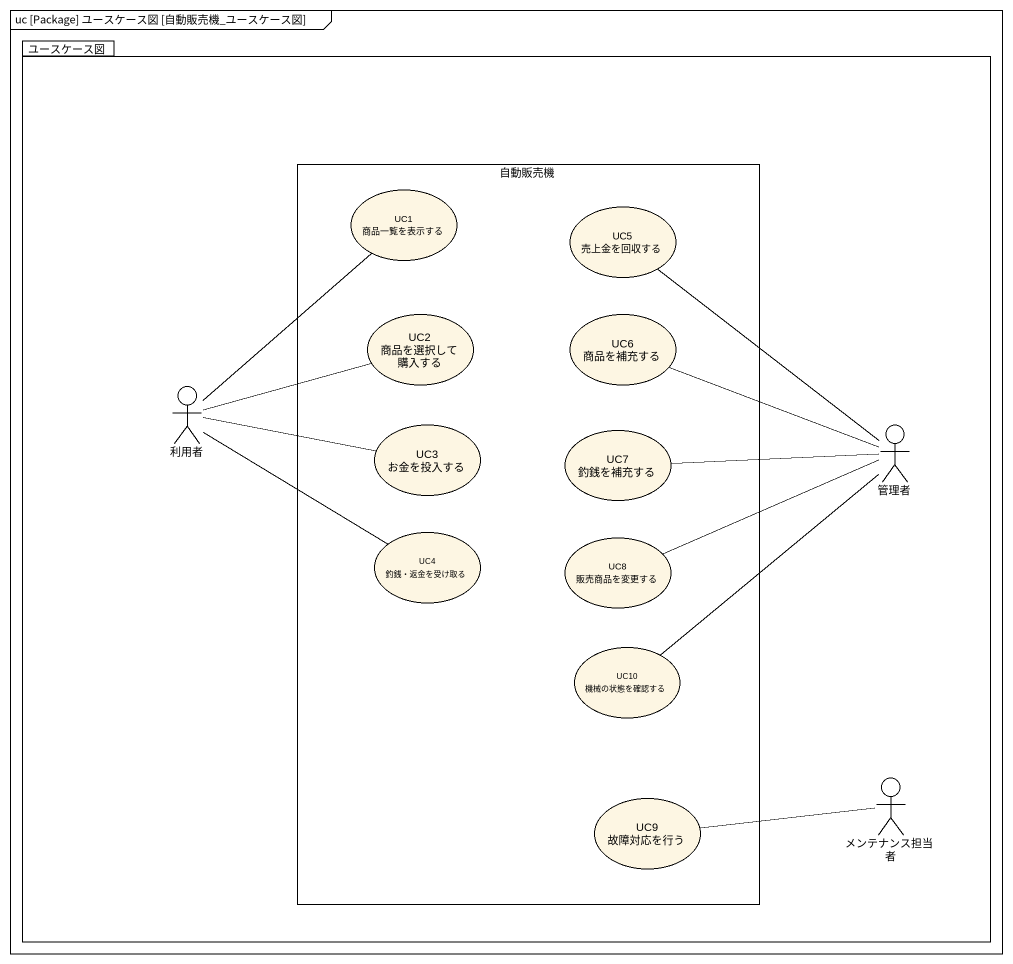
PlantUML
@startuml
mainframe uc [Package] ユースケース図 [自動販売機_ユースケース図]
package ユースケース図 {
  rectangle 自動販売機 {
    usecase "UC1 商品一覧を表示する" as UC1_商品一覧を表示する
    usecase "UC5 売上金を回収する" as UC5_売上金を回収する
    usecase "UC2 商品を選択して購入する" as UC2_商品を選択して購入する
    usecase "UC6 商品を補充する" as UC6_商品を補充する
    usecase "UC3 お金を投入する" as UC3_お金を投入する
    usecase "UC7 釣銭を補充する" as UC7_釣銭を補充する
    usecase "UC4 釣銭・返金を受け取る" as UC4_釣銭_返金を受け取る
    usecase "UC8 販売商品を変更する" as UC8_販売商品を変更する
    usecase "UC10 機械の状態を確認する" as UC10_機械の状態を確認する
    usecase "UC9 故障対応を行う" as UC9_故障対応を行う
  }
  actor 利用者
  actor 管理者
  actor メンテナンス担当者
}
UC5_売上金を回収する -- 管理者
UC6_商品を補充する -right- 管理者
利用者 -up- UC1_商品一覧を表示する
利用者 -right- UC2_商品を選択して購入する
利用者 -right- UC3_お金を投入する
利用者 -right- UC4_釣銭_返金を受け取る
UC7_釣銭を補充する -right- 管理者
UC8_販売商品を変更する -right- 管理者
UC10_機械の状態を確認する -up- 管理者
UC9_故障対応を行う -right- メンテナンス担当者
@enduml
